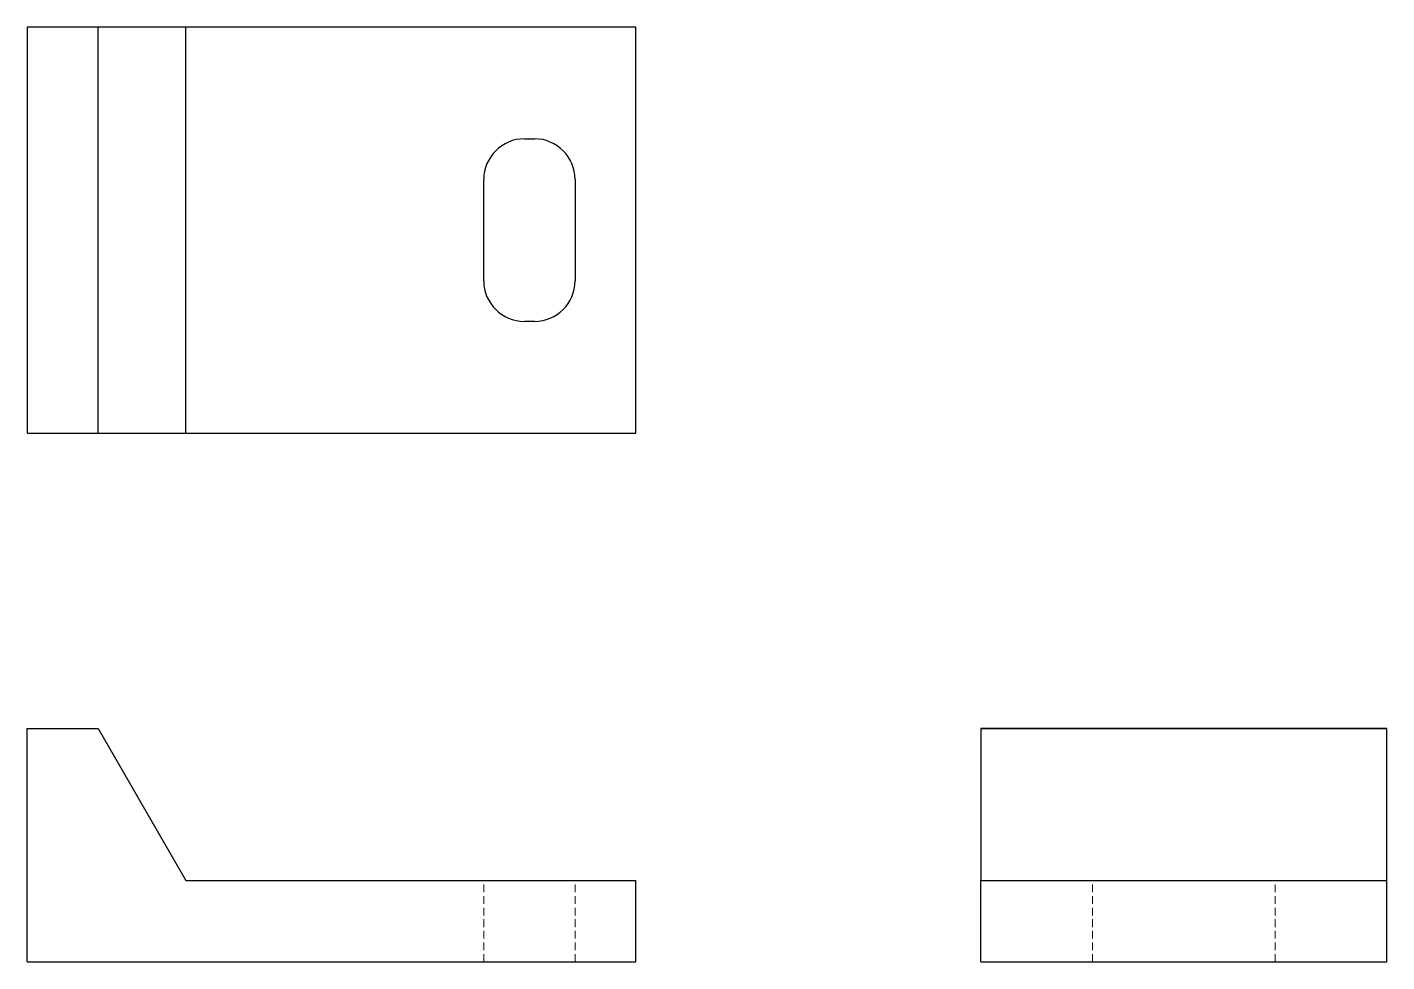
# Model space of a CAD drawing. Header units: millimetres. Extents: x 33 to 256, y 38 to 191.
import ezdxf

# ---------------------------------------------------------------- set-up
doc = ezdxf.new("R2010")
doc.units = ezdxf.units.MM
doc.linetypes.add('HIDDEN', pattern=[1.905, 1.27, -0.635])

msp = doc.modelspace()

# ---------------------------------------------------------------- linework, layer by layer
at = {"color": 7, "linetype": 'Continuous', "lineweight": 25}
for p, q in [((44.67, 191.33), (33, 191.33)), ((33, 191.33), (33, 124.67)), ((44.67, 124.67), (44.67, 191.33)), ((59.08, 191.33), (44.67, 191.33)), ((59.08, 124.67), (59.08, 191.33)), ((133, 191.33), (59.08, 191.33)), ((133, 124.67), (133, 191.33)), ((114.67, 173), (116.33, 173)), ((108, 149.67), (108, 166.33)), ((123, 166.33), (123, 149.67)), ((116.33, 143), (114.67, 143)), ((33, 124.67), (44.67, 124.67)), ((44.67, 124.67), (59.08, 124.67)), ((59.08, 124.67), (133, 124.67)), ((33, 76.17), (44.67, 76.17)), ((33, 37.83), (33, 76.17)), ((44.67, 76.14), (44.67, 76.17)), ((44.67, 76.14), (59.08, 51.17)), ((189.67, 76.17), (256.33, 76.17)), ((189.67, 76.14), (189.67, 76.17)), ((256.33, 76.14), (189.67, 76.14)), ((189.67, 76.14), (189.67, 51.17)), ((256.33, 76.14), (256.33, 76.17)), ((256.33, 51.17), (256.33, 76.14)), ((59.08, 51.17), (133, 51.17)), ((133, 37.83), (133, 51.17)), ((189.67, 37.83), (189.67, 51.17)), ((189.67, 51.17), (256.33, 51.17)), ((256.33, 37.83), (256.33, 51.17)), ((33, 37.83), (133, 37.83)), ((189.67, 37.83), (256.33, 37.83))]:
    msp.add_line(p, q, dxfattribs=at)
at = {"color": 7, "linetype": 'HIDDEN', "lineweight": 18}
for p, q in [((108, 37.83), (108, 51.17)), ((123, 37.83), (123, 51.17)), ((208, 37.83), (208, 51.17)), ((238, 37.83), (238, 51.17))]:
    msp.add_line(p, q, dxfattribs=at)
at = {"color": 7, "linetype": 'Continuous', "lineweight": 25}
for centre, start, end in [((114.67, 166.33), 90, 180), ((116.33, 166.33), 0, 90), ((114.67, 149.67), 180, 270), ((116.33, 149.67), 270, 0)]:
    msp.add_arc(centre, 6.67, start, end, dxfattribs=at)

doc.saveas('drawing.dxf')
